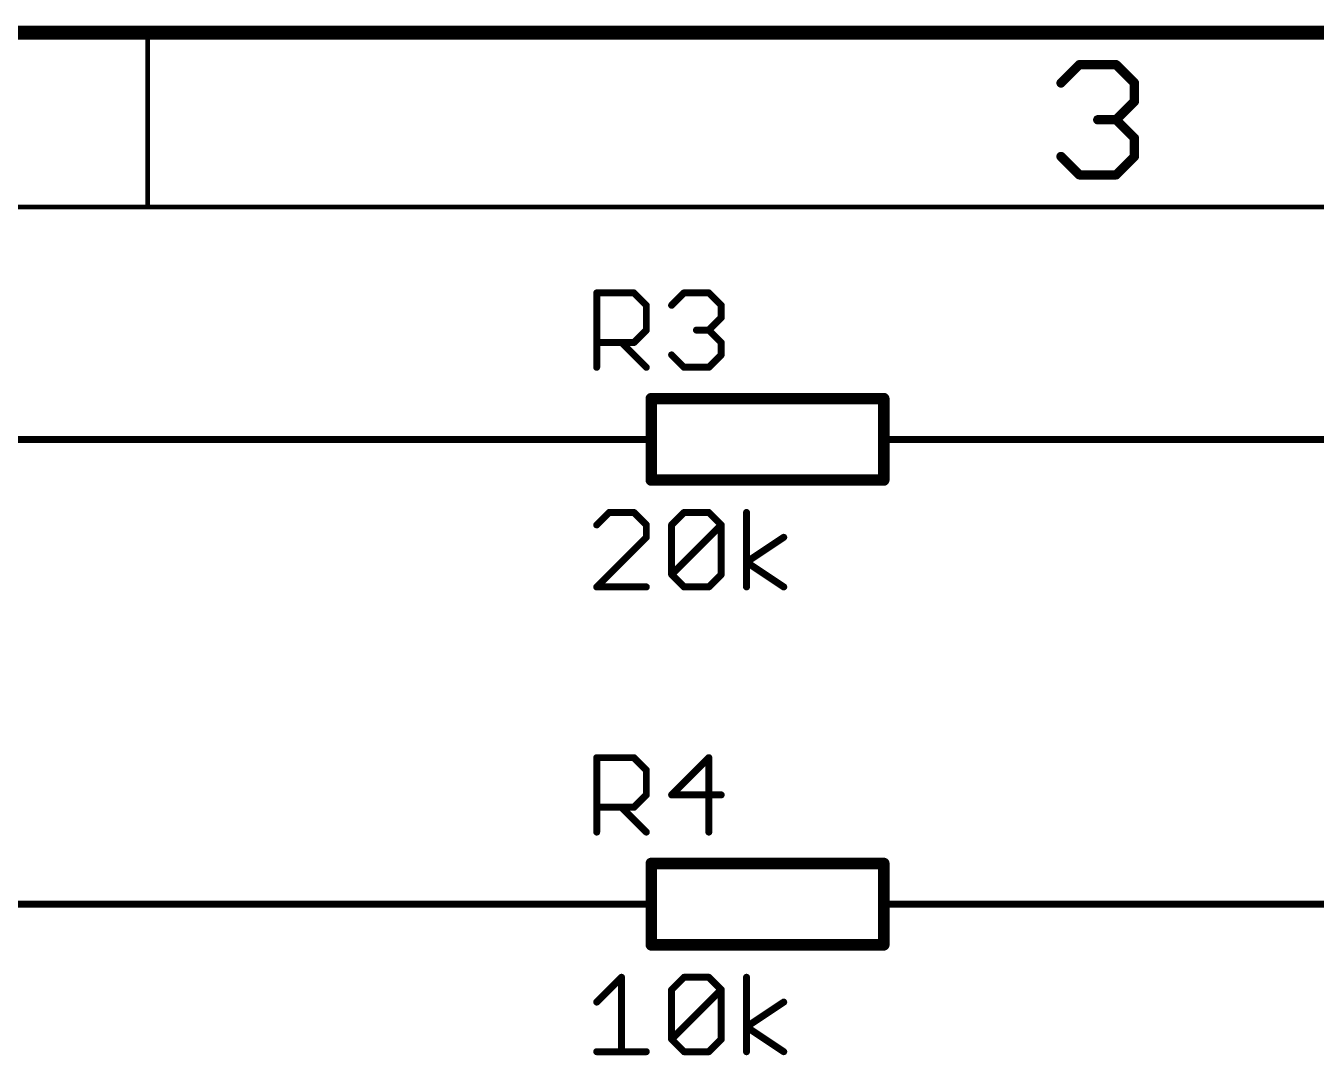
# Model space of a CAD drawing. Extents: x -44 to 217, y -56 to 126.
# Drawn here: x 42.21 to 70.41, y 103.38 to 125.88 of the extents above; entities that cross this region are included whole.
import ezdxf

# ---------------------------------------------------------------- set-up
doc = ezdxf.new("R2010")
doc.units = 0
for name, color, linetype in [('91', 94, 'CONTINUOUS'), ('94', 14, 'CONTINUOUS'), ('95', 251, 'CONTINUOUS'), ('96', 251, 'CONTINUOUS')]:
    doc.layers.add(name, color=color, linetype=linetype)

msp = doc.modelspace()

# ---------------------------------------------------------------- linework, layer by layer
at = {"layer": '91', "const_width": 0.1524}
for points in [[(-12.7, 116.84), (53.34, 116.84)], [(63.5, 116.84), (71.12, 116.84)], [(35.56, 106.68), (53.34, 106.68)], [(63.5, 106.68), (71.12, 106.68)]]:
    msp.add_lwpolyline(points, dxfattribs=at)
at = {"layer": '91', "const_width": 0.0762}
for points in [[(53.34, 116.8019, 1), (53.34, 116.8781)], [(63.5, 116.8781, 1), (63.5, 116.8019)], [(53.34, 106.6419, 1), (53.34, 106.7181)], [(63.5, 106.7181, 1), (63.5, 106.6419)]]:
    msp.add_lwpolyline(points, format="xyb", dxfattribs=at)
at = {"layer": '94'}
for points, const_width in [([(217.17, 125.73), (-43.18, 125.73)], 0.3), ([(44.8733, 125.73), (44.8733, 121.92)], 0.1), ([(64.8341, 124.629), (65.2356, 125.0305)], 0.2032), ([(65.2356, 125.0305), (66.0386, 125.0305)], 0.2032), ([(66.0386, 125.0305), (66.44, 124.629)], 0.2032), ([(66.44, 124.629), (66.44, 124.2275)], 0.2032), ([(66.44, 124.2275), (66.0386, 123.826)], 0.2032), ([(66.0386, 123.826), (65.6371, 123.826)], 0.2032), ([(66.0386, 123.826), (66.44, 123.4246)], 0.2032), ([(66.44, 123.4246), (66.44, 123.0231)], 0.2032), ([(65.2356, 122.6216), (64.8341, 123.0231)], 0.2032), ([(66.44, 123.0231), (66.0386, 122.6216)], 0.2032), ([(66.0386, 122.6216), (65.2356, 122.6216)], 0.2032), ([(213.36, 121.92), (-39.37, 121.92)], 0.1), ([(60.96, 117.729), (55.88, 117.729)], 0.254), ([(55.88, 115.951), (55.88, 117.729)], 0.254), ([(60.96, 115.951), (60.96, 117.729)], 0.254), ([(53.34, 116.84), (55.88, 116.84)], 0.1524), ([(63.5, 116.84), (60.96, 116.84)], 0.1524), ([(55.88, 115.951), (60.96, 115.951)], 0.254), ([(60.96, 107.569), (55.88, 107.569)], 0.254), ([(55.88, 105.791), (55.88, 107.569)], 0.254), ([(60.96, 105.791), (60.96, 107.569)], 0.254), ([(53.34, 106.68), (55.88, 106.68)], 0.1524), ([(63.5, 106.68), (60.96, 106.68)], 0.1524), ([(55.88, 105.791), (60.96, 105.791)], 0.254)]:
    msp.add_lwpolyline(points, dxfattribs=dict(at, const_width=const_width))
for points, const_width in [([(44.8983, 125.73, 1), (44.8483, 125.73)], 0.05), ([(65.2356, 125.0813, 1), (65.2356, 124.9797)], 0.1016), ([(65.2715, 124.9945, 1), (65.1997, 125.0664)], 0.1016), ([(66.0745, 125.0664, 1), (66.0026, 124.9945)], 0.1016), ([(66.0386, 124.9797, 1), (66.0386, 125.0813)], 0.1016), ([(64.7982, 124.6649, 1), (64.8701, 124.5931)], 0.1016), ([(66.4908, 124.629, 1), (66.3892, 124.629)], 0.1016), ([(66.4041, 124.5931, 1), (66.476, 124.6649)], 0.1016), ([(66.3892, 124.2275, 1), (66.4908, 124.2275)], 0.1016), ([(66.476, 124.1916, 1), (66.4041, 124.2634)], 0.1016), ([(65.6371, 123.8768, 1), (65.6371, 123.7752)], 0.1016), ([(66.0745, 123.8619, 1), (66.0026, 123.7901)], 0.1016), ([(66.0026, 123.8619, 1), (66.0745, 123.7901)], 0.1016), ([(66.0386, 123.7752, 1), (66.0386, 123.8768)], 0.1016), ([(66.4908, 123.4246, 1), (66.3892, 123.4246)], 0.1016), ([(66.4041, 123.3886, 1), (66.476, 123.4605)], 0.1016), ([(64.8701, 123.059, 1), (64.7982, 122.9872)], 0.1016), ([(66.3892, 123.0231, 1), (66.4908, 123.0231)], 0.1016), ([(66.476, 122.9872, 1), (66.4041, 123.059)], 0.1016), ([(65.2356, 122.6724, 1), (65.2356, 122.5708)], 0.1016), ([(65.1997, 122.5857, 1), (65.2715, 122.6575)], 0.1016), ([(66.0026, 122.6575, 1), (66.0745, 122.5857)], 0.1016), ([(66.0386, 122.5708, 1), (66.0386, 122.6724)], 0.1016), ([(44.8483, 121.92, 1), (44.8983, 121.92)], 0.05), ([(55.88, 117.7925, 1), (55.88, 117.6655)], 0.127), ([(55.9435, 117.729, 1), (55.8165, 117.729)], 0.127), ([(61.0235, 117.729, 1), (60.8965, 117.729)], 0.127), ([(60.96, 117.6655, 1), (60.96, 117.7925)], 0.127), ([(53.34, 116.8781, 1), (53.34, 116.8019)], 0.0762), ([(55.88, 116.8019, 1), (55.88, 116.8781)], 0.0762), ([(60.96, 116.8781, 1), (60.96, 116.8019)], 0.0762), ([(63.5, 116.8019, 1), (63.5, 116.8781)], 0.0762), ([(55.88, 116.0145, 1), (55.88, 115.8875)], 0.127), ([(55.8165, 115.951, 1), (55.9435, 115.951)], 0.127), ([(60.8965, 115.951, 1), (61.0235, 115.951)], 0.127), ([(60.96, 115.8875, 1), (60.96, 116.0145)], 0.127), ([(55.88, 107.6325, 1), (55.88, 107.5055)], 0.127), ([(55.9435, 107.569, 1), (55.8165, 107.569)], 0.127), ([(61.0235, 107.569, 1), (60.8965, 107.569)], 0.127), ([(60.96, 107.5055, 1), (60.96, 107.6325)], 0.127), ([(53.34, 106.7181, 1), (53.34, 106.6419)], 0.0762), ([(55.88, 106.6419, 1), (55.88, 106.7181)], 0.0762), ([(60.96, 106.7181, 1), (60.96, 106.6419)], 0.0762), ([(63.5, 106.6419, 1), (63.5, 106.7181)], 0.0762), ([(55.88, 105.8545, 1), (55.88, 105.7275)], 0.127), ([(55.8165, 105.791, 1), (55.9435, 105.791)], 0.127), ([(60.8965, 105.791, 1), (61.0235, 105.791)], 0.127), ([(60.96, 105.7275, 1), (60.96, 105.8545)], 0.127)]:
    msp.add_lwpolyline(points, format="xyb", dxfattribs=dict(at, const_width=const_width))
at = {"layer": '95', "const_width": 0.1524}
for points in [[(54.6862, 118.4148), (54.6862, 120.0418)], [(54.6862, 120.0418), (55.4997, 120.0418)], [(55.4997, 120.0418), (55.7709, 119.7706)], [(56.3234, 119.7706), (56.5945, 120.0418)], [(56.5945, 120.0418), (57.1369, 120.0418)], [(57.1369, 120.0418), (57.408, 119.7706)], [(55.7709, 119.7706), (55.7709, 119.2283)], [(57.408, 119.7706), (57.408, 119.4995)], [(55.7709, 119.2283), (55.4997, 118.9571)], [(57.1369, 119.2283), (56.8657, 119.2283)], [(57.408, 119.4995), (57.1369, 119.2283)], [(57.1369, 119.2283), (57.408, 118.9571)], [(55.4997, 118.9571), (54.6862, 118.9571)], [(55.2285, 118.9571), (55.7709, 118.4148)], [(57.408, 118.9571), (57.408, 118.686)], [(56.5945, 118.4148), (56.3234, 118.686)], [(57.408, 118.686), (57.1369, 118.4148)], [(57.1369, 118.4148), (56.5945, 118.4148)], [(54.6862, 108.2548), (54.6862, 109.8818)], [(54.6862, 109.8818), (55.4997, 109.8818)], [(55.4997, 109.8818), (55.7709, 109.6106)], [(57.1369, 109.8818), (56.3234, 109.0683)], [(57.1369, 108.2548), (57.1369, 109.8818)], [(55.7709, 109.6106), (55.7709, 109.0683)], [(55.4997, 108.7971), (54.6862, 108.7971)], [(55.2285, 108.7971), (55.7709, 108.2548)], [(55.7709, 109.0683), (55.4997, 108.7971)], [(56.3234, 109.0683), (57.408, 109.0683)]]:
    msp.add_lwpolyline(points, dxfattribs=at)
at = {"layer": '95', "const_width": 0.0762}
for points in [[(54.7243, 120.0418, 1), (54.6481, 120.0418)], [(54.6862, 120.0799, 1), (54.6862, 120.0037)], [(55.5266, 120.0687, 1), (55.4728, 120.0148)], [(55.4997, 120.0037, 1), (55.4997, 120.0799)], [(56.5945, 120.0799, 1), (56.5945, 120.0037)], [(56.6215, 120.0148, 1), (56.5676, 120.0687)], [(57.1638, 120.0687, 1), (57.1099, 120.0148)], [(57.1369, 120.0037, 1), (57.1369, 120.0799)], [(55.809, 119.7706, 1), (55.7328, 119.7706)], [(55.7439, 119.7437, 1), (55.7978, 119.7976)], [(56.2964, 119.7976, 1), (56.3503, 119.7437)], [(57.4461, 119.7706, 1), (57.3699, 119.7706)], [(57.3811, 119.7437, 1), (57.435, 119.7976)], [(55.7978, 119.2014, 1), (55.7439, 119.2552)], [(56.8657, 119.2664, 1), (56.8657, 119.1902)], [(57.1638, 119.2552, 1), (57.1099, 119.2014)], [(57.1369, 119.1902, 1), (57.1369, 119.2664)], [(57.3699, 119.4995, 1), (57.4461, 119.4995)], [(57.435, 119.4725, 1), (57.3811, 119.5264)], [(54.6862, 118.9952, 1), (54.6862, 118.919)], [(55.2555, 118.9841, 1), (55.2016, 118.9302)], [(55.4728, 118.9841, 1), (55.5266, 118.9302)], [(55.4997, 118.919, 1), (55.4997, 118.9952)], [(55.7328, 119.2283, 1), (55.809, 119.2283)], [(57.1099, 119.2552, 1), (57.1638, 119.2014)], [(57.4461, 118.9571, 1), (57.3699, 118.9571)], [(57.3811, 118.9302, 1), (57.435, 118.9841)], [(56.3503, 118.7129, 1), (56.2964, 118.659)], [(57.435, 118.659, 1), (57.3811, 118.7129)], [(55.7439, 118.3879, 1), (55.7978, 118.4417)], [(56.5945, 118.4529, 1), (56.5945, 118.3767)], [(56.5676, 118.3879, 1), (56.6215, 118.4417)], [(57.1099, 118.4417, 1), (57.1638, 118.3879)], [(57.1369, 118.3767, 1), (57.1369, 118.4529)], [(57.3699, 118.686, 1), (57.4461, 118.686)], [(54.6481, 118.4148, 1), (54.7243, 118.4148)], [(54.7243, 109.8818, 1), (54.6481, 109.8818)], [(54.6862, 109.9199, 1), (54.6862, 109.8437)], [(55.5266, 109.9087, 1), (55.4728, 109.8548)], [(55.4997, 109.8437, 1), (55.4997, 109.9199)], [(57.175, 109.8818, 1), (57.0988, 109.8818)], [(57.1638, 109.8548, 1), (57.1099, 109.9087)], [(55.809, 109.6106, 1), (55.7328, 109.6106)], [(55.7439, 109.5837, 1), (55.7978, 109.6376)], [(54.6862, 108.8352, 1), (54.6862, 108.759)], [(55.2555, 108.8241, 1), (55.2016, 108.7702)], [(55.4997, 108.759, 1), (55.4997, 108.8352)], [(55.7328, 109.0683, 1), (55.809, 109.0683)], [(55.7978, 109.0414, 1), (55.7439, 109.0952)], [(56.3234, 109.1064, 1), (56.3234, 109.0302)], [(56.2964, 109.0952, 1), (56.3503, 109.0414)], [(57.408, 109.0302, 1), (57.408, 109.1064)], [(55.4728, 108.8241, 1), (55.5266, 108.7702)], [(55.7439, 108.2279, 1), (55.7978, 108.2817)], [(54.6481, 108.2548, 1), (54.7243, 108.2548)], [(57.0988, 108.2548, 1), (57.175, 108.2548)]]:
    msp.add_lwpolyline(points, format="xyb", dxfattribs=at)
at = {"layer": '96', "const_width": 0.1524}
for points in [[(54.9574, 115.2412), (54.6862, 114.97)], [(55.4997, 115.2412), (54.9574, 115.2412)], [(55.7709, 114.97), (55.4997, 115.2412)], [(56.3234, 114.97), (56.5945, 115.2412)], [(56.5945, 115.2412), (57.1369, 115.2412)], [(57.1369, 115.2412), (57.408, 114.97)], [(57.9605, 113.6142), (57.9605, 115.2412)], [(55.7709, 114.6989), (55.7709, 114.97)], [(56.3234, 113.8854), (56.3234, 114.97)], [(56.3234, 113.8854), (57.408, 114.97)], [(57.408, 114.97), (57.408, 113.8854)], [(54.6862, 113.6142), (55.7709, 114.6989)], [(57.9605, 114.1565), (58.774, 114.6989)], [(58.774, 113.6142), (57.9605, 114.1565)], [(56.5945, 113.6142), (56.3234, 113.8854)], [(57.408, 113.8854), (57.1369, 113.6142)], [(55.7709, 113.6142), (54.6862, 113.6142)], [(57.1369, 113.6142), (56.5945, 113.6142)], [(54.6862, 104.5389), (55.2285, 105.0812)], [(55.2285, 105.0812), (55.2285, 103.4542)], [(56.3234, 104.81), (56.5945, 105.0812)], [(56.5945, 105.0812), (57.1369, 105.0812)], [(57.1369, 105.0812), (57.408, 104.81)], [(57.9605, 103.4542), (57.9605, 105.0812)], [(56.3234, 103.7254), (56.3234, 104.81)], [(56.3234, 103.7254), (57.408, 104.81)], [(57.408, 104.81), (57.408, 103.7254)], [(57.9605, 103.9965), (58.774, 104.5389)], [(58.774, 103.4542), (57.9605, 103.9965)], [(56.5945, 103.4542), (56.3234, 103.7254)], [(57.408, 103.7254), (57.1369, 103.4542)], [(54.6862, 103.4542), (55.7709, 103.4542)], [(57.1369, 103.4542), (56.5945, 103.4542)]]:
    msp.add_lwpolyline(points, dxfattribs=at)
at = {"layer": '96', "const_width": 0.0762}
for points in [[(54.9574, 115.2793, 1), (54.9574, 115.2031)], [(54.9843, 115.2142, 1), (54.9304, 115.2681)], [(55.5266, 115.2681, 1), (55.4728, 115.2142)], [(55.4997, 115.2031, 1), (55.4997, 115.2793)], [(56.5945, 115.2793, 1), (56.5945, 115.2031)], [(56.6215, 115.2142, 1), (56.5676, 115.2681)], [(57.1638, 115.2681, 1), (57.1099, 115.2142)], [(57.1369, 115.2031, 1), (57.1369, 115.2793)], [(57.9986, 115.2412, 1), (57.9224, 115.2412)], [(54.6593, 114.997, 1), (54.7131, 114.9431)], [(55.809, 114.97, 1), (55.7328, 114.97)], [(55.7439, 114.9431, 1), (55.7978, 114.997)], [(56.2964, 114.997, 1), (56.3503, 114.9431)], [(56.3615, 114.97, 1), (56.2853, 114.97)], [(57.4461, 114.97, 1), (57.3699, 114.97)], [(57.435, 114.9431, 1), (57.3811, 114.997)], [(57.3811, 114.9431, 1), (57.435, 114.997)], [(55.7328, 114.6989, 1), (55.809, 114.6989)], [(55.7978, 114.6719, 1), (55.7439, 114.7258)], [(58.7951, 114.6672, 1), (58.7529, 114.7306)], [(57.9816, 114.1882, 1), (57.9394, 114.1248)], [(57.9394, 114.1882, 1), (57.9816, 114.1248)], [(56.3503, 113.9123, 1), (56.2964, 113.8584)], [(56.2964, 113.9123, 1), (56.3503, 113.8584)], [(57.435, 113.8584, 1), (57.3811, 113.9123)], [(54.6862, 113.6523, 1), (54.6862, 113.5761)], [(54.6593, 113.6411, 1), (54.7131, 113.5873)], [(55.7709, 113.5761, 1), (55.7709, 113.6523)], [(56.2853, 113.8854, 1), (56.3615, 113.8854)], [(56.5945, 113.6523, 1), (56.5945, 113.5761)], [(56.5676, 113.5873, 1), (56.6215, 113.6411)], [(57.1099, 113.6411, 1), (57.1638, 113.5873)], [(57.1369, 113.5761, 1), (57.1369, 113.6523)], [(57.3699, 113.8854, 1), (57.4461, 113.8854)], [(58.7529, 113.5825, 1), (58.7951, 113.6459)], [(57.9224, 113.6142, 1), (57.9986, 113.6142)], [(55.2666, 105.0812, 1), (55.1904, 105.0812)], [(55.2555, 105.0542, 1), (55.2016, 105.1081)], [(56.5945, 105.1193, 1), (56.5945, 105.0431)], [(56.6215, 105.0542, 1), (56.5676, 105.1081)], [(57.1638, 105.1081, 1), (57.1099, 105.0542)], [(57.1369, 105.0431, 1), (57.1369, 105.1193)], [(57.9986, 105.0812, 1), (57.9224, 105.0812)], [(56.2964, 104.837, 1), (56.3503, 104.7831)], [(56.3615, 104.81, 1), (56.2853, 104.81)], [(57.4461, 104.81, 1), (57.3699, 104.81)], [(57.435, 104.7831, 1), (57.3811, 104.837)], [(57.3811, 104.7831, 1), (57.435, 104.837)], [(54.6593, 104.5658, 1), (54.7131, 104.5119)], [(58.7951, 104.5072, 1), (58.7529, 104.5706)], [(57.9816, 104.0282, 1), (57.9394, 103.9648)], [(56.3503, 103.7523, 1), (56.2964, 103.6984)], [(56.2964, 103.7523, 1), (56.3503, 103.6984)], [(57.435, 103.6984, 1), (57.3811, 103.7523)], [(57.9394, 104.0282, 1), (57.9816, 103.9648)], [(54.6862, 103.4923, 1), (54.6862, 103.4161)], [(55.7709, 103.4161, 1), (55.7709, 103.4923)], [(56.2853, 103.7254, 1), (56.3615, 103.7254)], [(56.5945, 103.4923, 1), (56.5945, 103.4161)], [(56.5676, 103.4273, 1), (56.6215, 103.4811)], [(57.1099, 103.4811, 1), (57.1638, 103.4273)], [(57.1369, 103.4161, 1), (57.1369, 103.4923)], [(57.3699, 103.7254, 1), (57.4461, 103.7254)], [(58.7529, 103.4225, 1), (58.7951, 103.4859)], [(55.1904, 103.4542, 1), (55.2666, 103.4542)], [(57.9224, 103.4542, 1), (57.9986, 103.4542)]]:
    msp.add_lwpolyline(points, format="xyb", dxfattribs=at)

doc.saveas('drawing.dxf')
